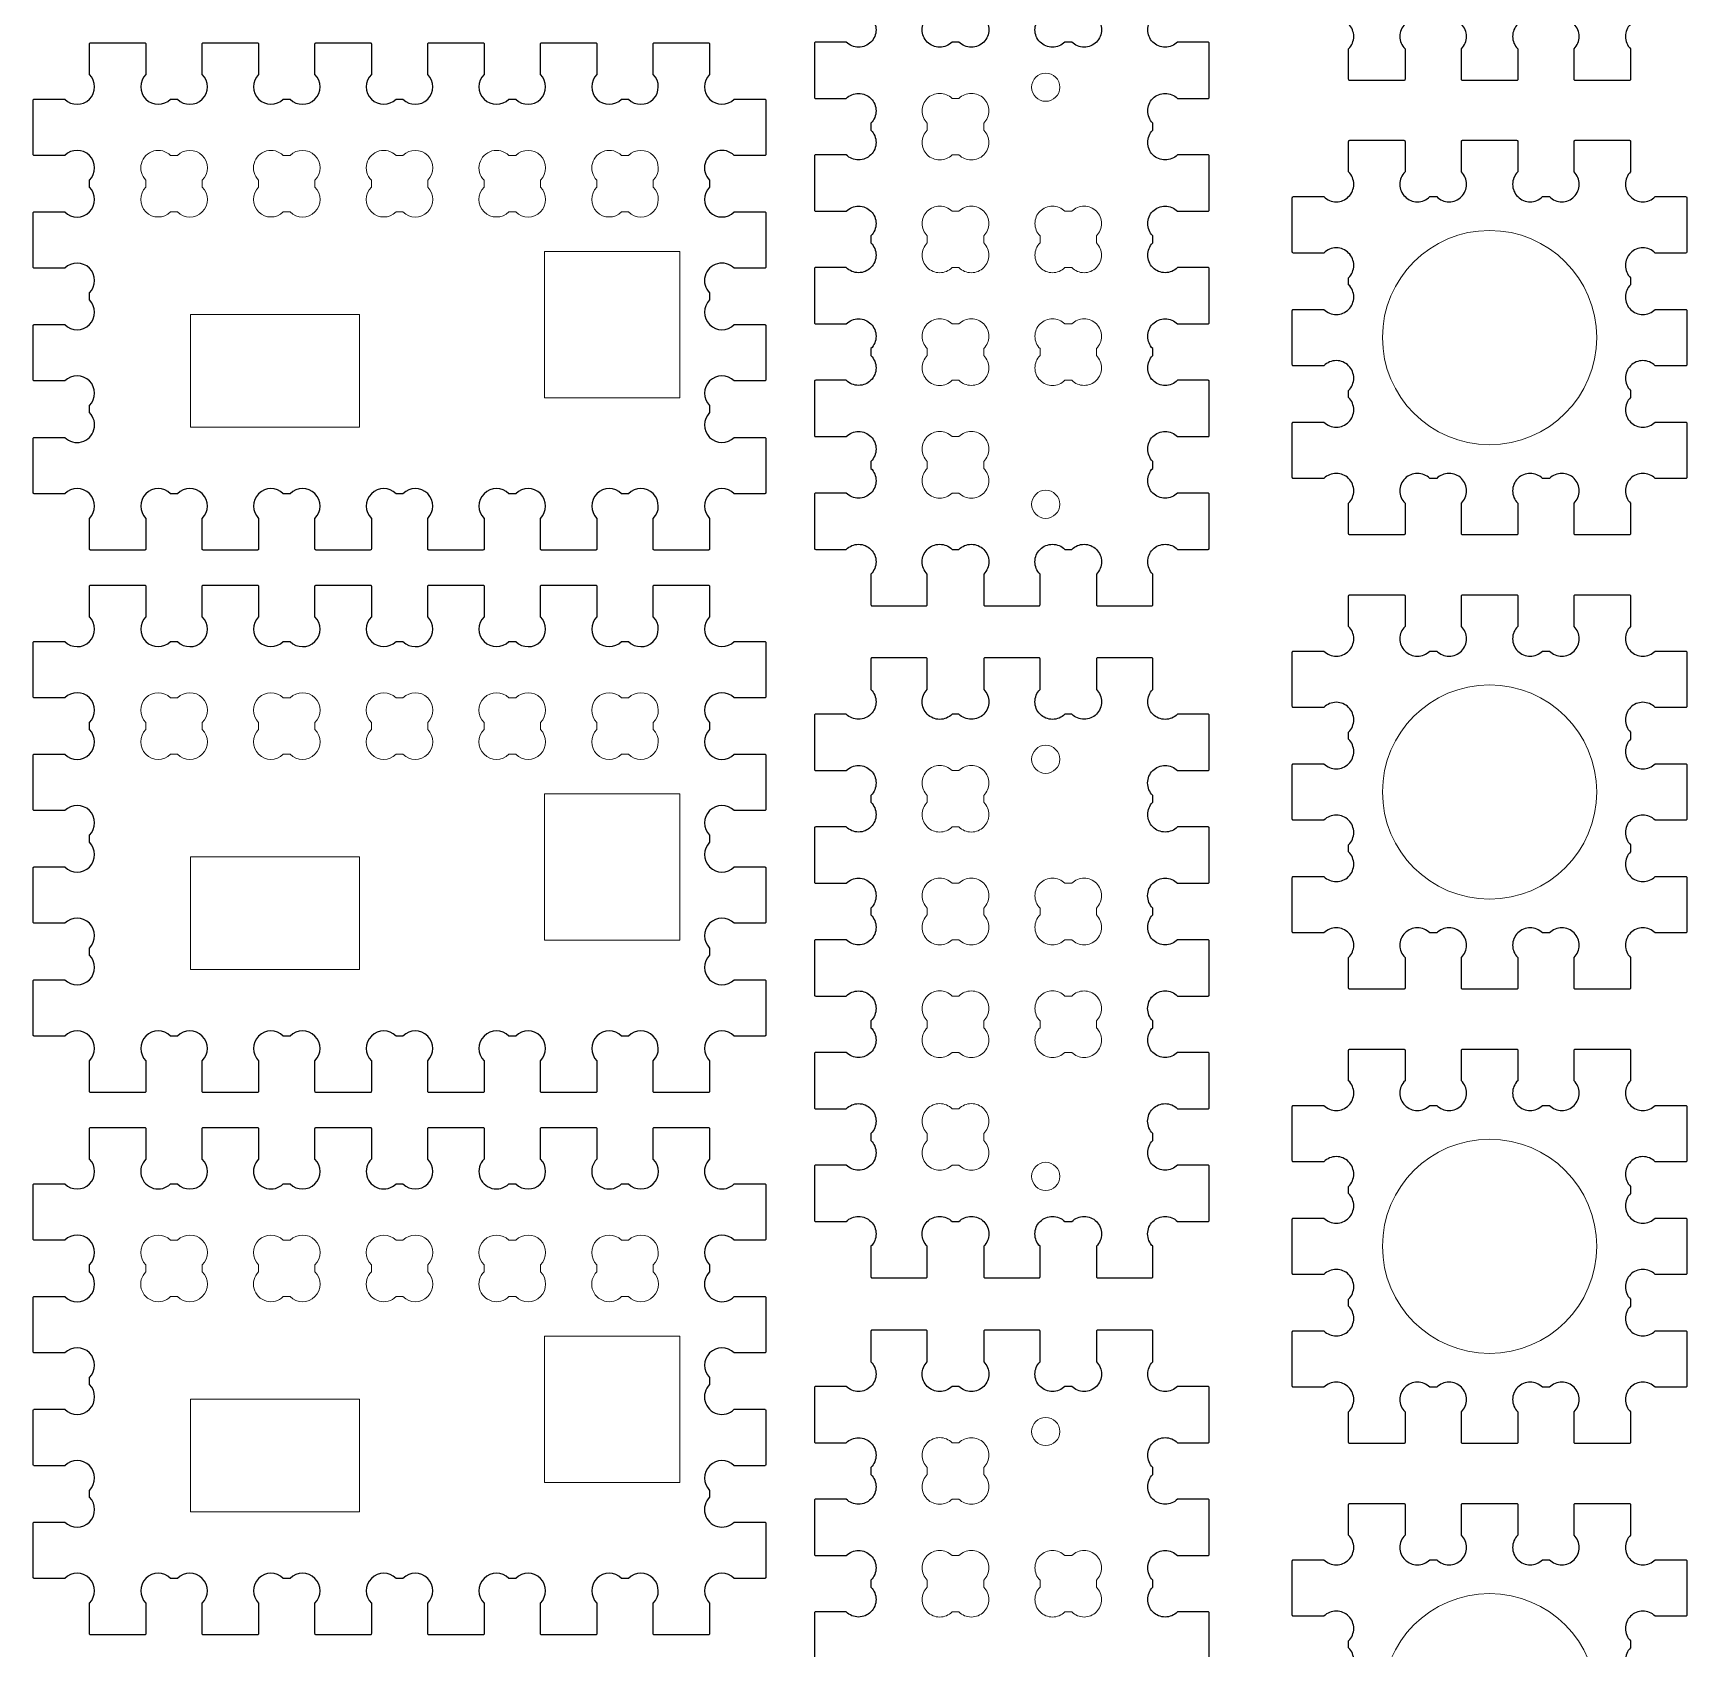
# Model space of a CAD drawing. Header units: millimetres. Extents: x -127 to 554, y -606 to 1045.
# Drawn here: x 404 to 550.7, y 397.7 to 541.1 of the extents above; entities that cross this region are included whole.
import ezdxf

# ---------------------------------------------------------------- set-up
doc = ezdxf.new("R2010")
doc.units = ezdxf.units.MM
doc.layers.get('0').update_dxf_attribs({"lineweight": 25})
doc.layers.add('holes', color=1, linetype='Continuous', lineweight=0)

# ---------------------------------------------------------------- blocks, each defined once
blk = doc.blocks.new('*U54')
blk.add_lwpolyline([(14.69, -2.5, 0.414214), (12.5, -2.5, 0.414214), (12.5, -4.69), (12.5, -5.31, 0.414214), (12.5, -7.5, 0.414214), (14.69, -7.5), (17.4, -7.5, -0.414214), (17.5, -7.6), (17.5, -12.4, -0.414214), (17.4, -12.5), (14.69, -12.5, 0.414214), (12.5, -12.5, 0.414214), (12.5, -14.69), (12.5, -17.4, -0.414214), (12.4, -17.5), (7.6, -17.5, -0.414214), (7.5, -17.4), (7.5, -14.69, 0.414214), (7.5, -12.5, 0.414214), (5.31, -12.5), (4.69, -12.5, 0.414214), (2.5, -12.5, 0.414214), (2.5, -14.69), (2.5, -17.4, -0.414214), (2.4, -17.5), (-2.4, -17.5, -0.414214), (-2.5, -17.4), (-2.5, -14.69, 0.414214), (-2.5, -12.5, 0.414214), (-4.69, -12.5), (-5.31, -12.5, 0.414214), (-7.5, -12.5, 0.414214), (-7.5, -14.69), (-7.5, -17.4, -0.414214), (-7.6, -17.5), (-12.4, -17.5, -0.414214), (-12.5, -17.4), (-12.5, -14.69, 0.414214), (-12.5, -12.5, 0.414214), (-14.69, -12.5), (-17.4, -12.5, -0.414214), (-17.5, -12.4), (-17.5, -7.6, -0.414214), (-17.4, -7.5), (-14.69, -7.5, 0.414214), (-12.5, -7.5, 0.414214), (-12.5, -5.31), (-12.5, -4.69, 0.414214), (-12.5, -2.5, 0.414214), (-14.69, -2.5), (-17.4, -2.5, -0.414214), (-17.5, -2.4), (-17.5, 2.4, -0.414214), (-17.4, 2.5), (-14.69, 2.5, 0.414214), (-12.5, 2.5, 0.414214), (-12.5, 4.69), (-12.5, 5.31, 0.414214), (-12.5, 7.5, 0.414214), (-14.69, 7.5), (-17.4, 7.5, -0.414214), (-17.5, 7.6), (-17.5, 12.4, -0.414214), (-17.4, 12.5), (-14.69, 12.5, 0.414214), (-12.5, 12.5, 0.414214), (-12.5, 14.69), (-12.5, 17.4, -0.414214), (-12.4, 17.5), (-7.6, 17.5, -0.414214), (-7.5, 17.4), (-7.5, 14.69, 0.414214), (-7.5, 12.5, 0.414214), (-5.31, 12.5), (-4.69, 12.5, 0.414214), (-2.5, 12.5, 0.414214), (-2.5, 14.69), (-2.5, 17.4, -0.414214), (-2.4, 17.5), (2.4, 17.5, -0.414214), (2.5, 17.4), (2.5, 14.69, 0.414214), (2.5, 12.5, 0.414214), (4.69, 12.5), (5.31, 12.5, 0.414214), (7.5, 12.5, 0.414214), (7.5, 14.69), (7.5, 17.4, -0.414214), (7.6, 17.5), (12.4, 17.5, -0.414214), (12.5, 17.4), (12.5, 14.69, 0.414214), (12.5, 12.5, 0.414214), (14.69, 12.5), (17.4, 12.5, -0.414214), (17.5, 12.4), (17.5, 7.6, -0.414214), (17.4, 7.5), (14.69, 7.5, 0.414214), (12.5, 7.5, 0.414214), (12.5, 5.31), (12.5, 4.69, 0.414214), (12.5, 2.5, 0.414214), (14.69, 2.5), (17.4, 2.5, -0.414214), (17.5, 2.4), (17.5, -2.4, -0.414214), (17.4, -2.5), (14.69, -2.5)], format="xyb", close=True)
at = {"layer": 'holes'}
blk.add_circle((0, 0), 9.5, dxfattribs=at)
blk = doc.blocks.new('*U55')
at = {"color": 0, "linetype": 'ByBlock', "lineweight": -2, "transparency": 16777216}
for p in [(0, 241.84), (0, 201.53), (0, 161.22), (0, 120.92), (0, 80.61)]:
    blk.add_blockref('*U54', p, dxfattribs=at)

msp = doc.modelspace()

# ---------------------------------------------------------------- linework, layer by layer
for points in [[(478.35, 542.46, -0.414214), (478.35, 540.27, -0.414214), (476.16, 540.27), (473.45, 540.27, 0.414214), (473.35, 540.17), (473.35, 535.37, 0.414214), (473.45, 535.27), (476.16, 535.27, -0.414214), (478.35, 535.27, -0.414214), (478.35, 533.08), (478.35, 532.46, -0.414214), (478.35, 530.27, -0.414214), (476.16, 530.27), (473.45, 530.27, 0.414214), (473.35, 530.17), (473.35, 525.37, 0.414214), (473.45, 525.27), (476.16, 525.27, -0.414214), (478.35, 525.27, -0.414214), (478.35, 523.08), (478.35, 522.46, -0.414214), (478.35, 520.27, -0.414214), (476.16, 520.27), (473.45, 520.27, 0.414214), (473.35, 520.17), (473.35, 515.37, 0.414214), (473.45, 515.27), (476.16, 515.27), (476.16, 515.27, -0.414214), (478.35, 515.27, -0.414214), (478.35, 513.08), (478.35, 512.46, -0.414214), (478.35, 510.27, -0.414214), (476.16, 510.27), (473.45, 510.27, 0.414214), (473.35, 510.17), (473.35, 505.37, 0.414214), (473.45, 505.27), (476.16, 505.27, -0.414214), (478.35, 505.27, -0.414214), (478.35, 503.08), (478.35, 502.46, -0.414214), (478.35, 500.27, -0.414214), (476.16, 500.27), (473.45, 500.27, 0.414214), (473.35, 500.17), (473.35, 495.37, 0.414214), (473.45, 495.27), (476.16, 495.27, -0.414214), (478.35, 495.27, -0.414214), (478.35, 493.08), (478.35, 490.37, 0.414214), (478.45, 490.27), (483.25, 490.27, 0.414214), (483.35, 490.37), (483.35, 493.08, -0.414214), (483.35, 495.27, -0.414214), (485.55, 495.27), (486.16, 495.27, -0.414214), (488.35, 495.27, -0.414214), (488.35, 493.08), (488.35, 490.37, 0.414214), (488.45, 490.27), (493.25, 490.27, 0.414214), (493.35, 490.37), (493.35, 493.08, -0.414214), (493.35, 495.27, -0.414214), (495.55, 495.27), (496.16, 495.27, -0.414214), (498.35, 495.27, -0.414214), (498.35, 493.08), (498.35, 490.37, 0.414214), (498.45, 490.27), (503.25, 490.27, 0.414214), (503.35, 490.37), (503.35, 493.08, -0.414214), (503.35, 495.27, -0.414214), (505.55, 495.27), (508.25, 495.27, 0.414214), (508.35, 495.37), (508.35, 500.17, 0.414214), (508.25, 500.27), (505.55, 500.27, -0.414214), (503.35, 500.27, -0.414214), (503.35, 502.46), (503.35, 503.08, -0.414214), (503.35, 505.27, -0.414214), (505.55, 505.27), (508.25, 505.27, 0.414214), (508.35, 505.37), (508.35, 510.17, 0.414214), (508.25, 510.27), (505.55, 510.27, -0.414214), (503.35, 510.27, -0.414214), (503.35, 512.46), (503.35, 513.08, -0.414214), (503.35, 515.27, -0.414214), (505.55, 515.27), (508.25, 515.27, 0.414214), (508.35, 515.37), (508.35, 520.17, 0.414214), (508.25, 520.27), (505.55, 520.27, -0.414214), (503.35, 520.27, -0.414214), (503.35, 522.46), (503.35, 523.08, -0.414214), (503.35, 525.27, -0.414214), (505.55, 525.27), (508.25, 525.27, 0.414214), (508.35, 525.37), (508.35, 530.17, 0.414214), (508.25, 530.27), (505.55, 530.27, -0.414214), (503.35, 530.27, -0.414214), (503.35, 532.46), (503.35, 533.08, -0.414214), (503.35, 535.27, -0.414214), (505.55, 535.27), (508.25, 535.27, 0.414214), (508.35, 535.37), (508.35, 540.17, 0.414214), (508.25, 540.27), (505.55, 540.27, -0.414214), (503.35, 540.27, -0.414214), (503.35, 542.46)], [(488.35, 542.46, -0.414214), (488.35, 540.27, -0.414214), (486.16, 540.27), (485.55, 540.27, -0.414214), (483.35, 540.27, -0.414214), (483.35, 542.46)], [(498.35, 542.46, -0.414214), (498.35, 540.27, -0.414214), (496.16, 540.27), (495.55, 540.27, -0.414214), (493.35, 540.27, -0.414214), (493.35, 542.46)], [(508.35, 396.12), (508.35, 400.92, 0.414214), (508.25, 401.02), (505.55, 401.02, -0.414214), (503.35, 401.02, -0.414214), (503.35, 403.21), (503.35, 403.83, -0.414214), (503.35, 406.02, -0.414214), (505.55, 406.02), (508.25, 406.02, 0.414214), (508.35, 406.12), (508.35, 410.92, 0.414214), (508.25, 411.02), (505.55, 411.02, -0.414214), (503.35, 411.02, -0.414214), (503.35, 413.21), (503.35, 413.83, -0.414214), (503.35, 416.02, -0.414214), (505.55, 416.02), (508.25, 416.02, 0.414214), (508.35, 416.12), (508.35, 420.92, 0.414214), (508.25, 421.02), (505.55, 421.02, -0.414214), (503.35, 421.02, -0.414214), (503.35, 423.21), (503.35, 425.92, 0.414214), (503.25, 426.02), (498.45, 426.02, 0.414214), (498.35, 425.92), (498.35, 423.21, -0.414214), (498.35, 421.02, -0.414214), (496.16, 421.02), (495.55, 421.02, -0.414214), (493.35, 421.02, -0.414214), (493.35, 423.21), (493.35, 425.92, 0.414214), (493.25, 426.02), (488.45, 426.02, 0.414214), (488.35, 425.92), (488.35, 423.21, -0.414214), (488.35, 421.02, -0.414214), (486.16, 421.02), (485.55, 421.02, -0.414214), (483.35, 421.02, -0.414214), (483.35, 423.21), (483.35, 425.92, 0.414214), (483.25, 426.02), (478.45, 426.02, 0.414214), (478.35, 425.92), (478.35, 423.21, -0.414214), (478.35, 421.02, -0.414214), (476.16, 421.02), (473.45, 421.02, 0.414214), (473.35, 420.92), (473.35, 416.12, 0.414214), (473.45, 416.02), (476.16, 416.02, -0.414214), (478.35, 416.02, -0.414214), (478.35, 413.83), (478.35, 413.21, -0.414214), (478.35, 411.02, -0.414214), (476.16, 411.02), (473.45, 411.02, 0.414214), (473.35, 410.92), (473.35, 406.12, 0.414214), (473.45, 406.02), (476.16, 406.02, -0.414214), (478.35, 406.02, -0.414214), (478.35, 403.83), (478.35, 403.21, -0.414214), (478.35, 401.02, -0.414214), (476.16, 401.02), (473.45, 401.02, 0.414214), (473.35, 400.92), (473.35, 396.12, 0.414214)]]:
    msp.add_lwpolyline(points, format="xyb")
at = {"flags": 128}
for points in [[(464.04, 498.02), (464.04, 495.31, -0.414214), (463.94, 495.21), (459.14, 495.21, -0.414214), (459.04, 495.31), (459.04, 498.02, 1), (456.84, 500.21), (456.23, 500.21, 1), (454.04, 498.02), (454.04, 495.31, -0.414214), (453.94, 495.21), (449.14, 495.21, -0.414214), (449.04, 495.31), (449.04, 498.02, 1), (446.84, 500.21), (446.23, 500.21, 1), (444.04, 498.02), (444.04, 495.31, -0.414214), (443.94, 495.21), (439.14, 495.21, -0.414214), (439.04, 495.31), (439.04, 498.02, 1), (436.84, 500.21), (436.23, 500.21, 1), (434.04, 498.02), (434.04, 495.31, -0.414214), (433.94, 495.21), (429.14, 495.21, -0.414214), (429.04, 495.31), (429.04, 498.02, 1), (426.84, 500.21), (426.23, 500.21, 1), (424.04, 498.02), (424.04, 495.31, -0.414214), (423.94, 495.21), (419.14, 495.21, -0.414214), (419.04, 495.31), (419.04, 498.02, 1), (416.84, 500.21), (416.23, 500.21, 1), (414.04, 498.02), (414.04, 495.31, -0.414214), (413.94, 495.21), (409.14, 495.21, -0.414214), (409.04, 495.31), (409.04, 498.02, 1), (406.84, 500.21), (404.14, 500.21, -0.414214), (404.04, 500.31), (404.04, 505.11, -0.414214), (404.14, 505.21), (406.84, 505.21, 1), (409.04, 507.4), (409.04, 508.02, 1), (406.84, 510.21), (404.14, 510.21, -0.414214), (404.04, 510.31), (404.04, 515.11, -0.414214), (404.14, 515.21), (406.84, 515.21, 1), (409.04, 517.4), (409.04, 518.02, 1), (406.84, 520.21), (404.14, 520.21, -0.414214), (404.04, 520.31), (404.04, 525.11, -0.414214), (404.14, 525.21), (406.84, 525.21, 1), (409.04, 527.4), (409.04, 528.02, 1), (406.84, 530.21), (404.14, 530.21, -0.414214), (404.04, 530.31), (404.04, 535.11, -0.414214), (404.14, 535.21), (406.84, 535.21, 1), (409.04, 537.4), (409.04, 540.11, -0.414214), (409.14, 540.21), (413.94, 540.21, -0.414214), (414.04, 540.11), (414.04, 537.4, 1), (416.23, 535.21), (416.84, 535.21, 1), (419.04, 537.4), (419.04, 540.11, -0.414214), (419.14, 540.21), (423.94, 540.21, -0.414214), (424.04, 540.11), (424.04, 537.4, 1), (426.23, 535.21), (426.84, 535.21, 1), (429.04, 537.4), (429.04, 540.11, -0.414214), (429.14, 540.21), (433.94, 540.21, -0.414214), (434.04, 540.11), (434.04, 537.4, 1), (436.23, 535.21), (436.84, 535.21, 1), (439.04, 537.4), (439.04, 540.11, -0.414214), (439.14, 540.21), (443.94, 540.21, -0.414214), (444.04, 540.11), (444.04, 537.4, 1), (446.23, 535.21), (446.84, 535.21, 1), (449.04, 537.4), (449.04, 540.11, -0.414214), (449.14, 540.21), (453.94, 540.21, -0.414214), (454.04, 540.11), (454.04, 537.4, 1), (456.23, 535.21), (456.84, 535.21, 1), (459.04, 537.4), (459.04, 540.11, -0.414214), (459.14, 540.21), (463.94, 540.21, -0.414214), (464.04, 540.11), (464.04, 537.4, 1), (466.23, 535.21), (468.94, 535.21, -0.414214), (469.04, 535.11), (469.04, 530.31, -0.414214), (468.94, 530.21), (466.23, 530.21, 1), (464.04, 528.02), (464.04, 527.4, 1), (466.23, 525.21), (468.94, 525.21, -0.414214), (469.04, 525.11), (469.04, 520.31, -0.414214), (468.94, 520.21), (466.23, 520.21, 1), (464.04, 518.02), (464.04, 517.4, 1), (466.23, 515.21), (468.94, 515.21, -0.414214), (469.04, 515.11), (469.04, 510.31, -0.414214), (468.94, 510.21), (466.23, 510.21, 1), (464.04, 508.02), (464.04, 507.4, 1), (466.23, 505.21), (468.94, 505.21, -0.414214), (469.04, 505.11), (469.04, 500.31, -0.414214), (468.94, 500.21), (466.23, 500.21, 1), (464.04, 498.02)], [(464.04, 449.91), (464.04, 447.2, -0.414214), (463.94, 447.1), (459.14, 447.1, -0.414214), (459.04, 447.2), (459.04, 449.91, 1), (456.84, 452.1), (456.23, 452.1, 1), (454.04, 449.91), (454.04, 447.2, -0.414214), (453.94, 447.1), (449.14, 447.1, -0.414214), (449.04, 447.2), (449.04, 449.91, 1), (446.84, 452.1), (446.23, 452.1, 1), (444.04, 449.91), (444.04, 447.2, -0.414214), (443.94, 447.1), (439.14, 447.1, -0.414214), (439.04, 447.2), (439.04, 449.91, 1), (436.84, 452.1), (436.23, 452.1, 1), (434.04, 449.91), (434.04, 447.2, -0.414214), (433.94, 447.1), (429.14, 447.1, -0.414214), (429.04, 447.2), (429.04, 449.91, 1), (426.84, 452.1), (426.23, 452.1, 1), (424.04, 449.91), (424.04, 447.2, -0.414214), (423.94, 447.1), (419.14, 447.1, -0.414214), (419.04, 447.2), (419.04, 449.91, 1), (416.84, 452.1), (416.23, 452.1, 1), (414.04, 449.91), (414.04, 447.2, -0.414214), (413.94, 447.1), (409.14, 447.1, -0.414214), (409.04, 447.2), (409.04, 449.91, 1), (406.84, 452.1), (404.14, 452.1, -0.414214), (404.04, 452.2), (404.04, 457, -0.414214), (404.14, 457.1), (406.84, 457.1, 1), (409.04, 459.29), (409.04, 459.91, 1), (406.84, 462.1), (404.14, 462.1, -0.414214), (404.04, 462.2), (404.04, 467, -0.414214), (404.14, 467.1), (406.84, 467.1, 1), (409.04, 469.29), (409.04, 469.91, 1), (406.84, 472.1), (404.14, 472.1, -0.414214), (404.04, 472.2), (404.04, 477, -0.414214), (404.14, 477.1), (406.84, 477.1, 1), (409.04, 479.29), (409.04, 479.91, 1), (406.84, 482.1), (404.14, 482.1, -0.414214), (404.04, 482.2), (404.04, 487, -0.414214), (404.14, 487.1), (406.84, 487.1, 1), (409.04, 489.29), (409.04, 492, -0.414214), (409.14, 492.1), (413.94, 492.1, -0.414214), (414.04, 492), (414.04, 489.29, 1), (416.23, 487.1), (416.84, 487.1, 1), (419.04, 489.29), (419.04, 492, -0.414214), (419.14, 492.1), (423.94, 492.1, -0.414214), (424.04, 492), (424.04, 489.29, 1), (426.23, 487.1), (426.84, 487.1, 1), (429.04, 489.29), (429.04, 492, -0.414214), (429.14, 492.1), (433.94, 492.1, -0.414214), (434.04, 492), (434.04, 489.29, 1), (436.23, 487.1), (436.84, 487.1, 1), (439.04, 489.29), (439.04, 492, -0.414214), (439.14, 492.1), (443.94, 492.1, -0.414214), (444.04, 492), (444.04, 489.29, 1), (446.23, 487.1), (446.84, 487.1, 1), (449.04, 489.29), (449.04, 492, -0.414214), (449.14, 492.1), (453.94, 492.1, -0.414214), (454.04, 492), (454.04, 489.29, 1), (456.23, 487.1), (456.84, 487.1, 1), (459.04, 489.29), (459.04, 492, -0.414214), (459.14, 492.1), (463.94, 492.1, -0.414214), (464.04, 492), (464.04, 489.29, 1), (466.23, 487.1), (468.94, 487.1, -0.414214), (469.04, 487), (469.04, 482.2, -0.414214), (468.94, 482.1), (466.23, 482.1, 1), (464.04, 479.91), (464.04, 479.29, 1), (466.23, 477.1), (468.94, 477.1, -0.414214), (469.04, 477), (469.04, 472.2, -0.414214), (468.94, 472.1), (466.23, 472.1, 1), (464.04, 469.91), (464.04, 469.29, 1), (466.23, 467.1), (468.94, 467.1, -0.414214), (469.04, 467), (469.04, 462.2, -0.414214), (468.94, 462.1), (466.23, 462.1, 1), (464.04, 459.91), (464.04, 459.29, 1), (466.23, 457.1), (468.94, 457.1, -0.414214), (469.04, 457), (469.04, 452.2, -0.414214), (468.94, 452.1), (466.23, 452.1, 1), (464.04, 449.91)], [(464.04, 401.8), (464.04, 399.09, -0.414214), (463.94, 398.99), (459.14, 398.99, -0.414214), (459.04, 399.09), (459.04, 401.8, 1), (456.84, 403.99), (456.23, 403.99, 1), (454.04, 401.8), (454.04, 399.09, -0.414214), (453.94, 398.99), (449.14, 398.99, -0.414214), (449.04, 399.09), (449.04, 401.8, 1), (446.84, 403.99), (446.23, 403.99, 1), (444.04, 401.8), (444.04, 399.09, -0.414214), (443.94, 398.99), (439.14, 398.99, -0.414214), (439.04, 399.09), (439.04, 401.8, 1), (436.84, 403.99), (436.23, 403.99, 1), (434.04, 401.8), (434.04, 399.09, -0.414214), (433.94, 398.99), (429.14, 398.99, -0.414214), (429.04, 399.09), (429.04, 401.8, 1), (426.84, 403.99), (426.23, 403.99, 1), (424.04, 401.8), (424.04, 399.09, -0.414214), (423.94, 398.99), (419.14, 398.99, -0.414214), (419.04, 399.09), (419.04, 401.8, 1), (416.84, 403.99), (416.23, 403.99, 1), (414.04, 401.8), (414.04, 399.09, -0.414214), (413.94, 398.99), (409.14, 398.99, -0.414214), (409.04, 399.09), (409.04, 401.8, 1), (406.84, 403.99), (404.14, 403.99, -0.414214), (404.04, 404.09), (404.04, 408.89, -0.414214), (404.14, 408.99), (406.84, 408.99, 1), (409.04, 411.19), (409.04, 411.8, 1), (406.84, 413.99), (404.14, 413.99, -0.414214), (404.04, 414.09), (404.04, 418.89, -0.414214), (404.14, 418.99), (406.84, 418.99, 1), (409.04, 421.19), (409.04, 421.8, 1), (406.84, 423.99), (404.14, 423.99, -0.414214), (404.04, 424.09), (404.04, 428.89, -0.414214), (404.14, 428.99), (406.84, 428.99, 1), (409.04, 431.19), (409.04, 431.8, 1), (406.84, 433.99), (404.14, 433.99, -0.414214), (404.04, 434.09), (404.04, 438.89, -0.414214), (404.14, 438.99), (406.84, 438.99, 1), (409.04, 441.19), (409.04, 443.89, -0.414214), (409.14, 443.99), (413.94, 443.99, -0.414214), (414.04, 443.89), (414.04, 441.19, 1), (416.23, 438.99), (416.84, 438.99, 1), (419.04, 441.19), (419.04, 443.89, -0.414214), (419.14, 443.99), (423.94, 443.99, -0.414214), (424.04, 443.89), (424.04, 441.19, 1), (426.23, 438.99), (426.84, 438.99, 1), (429.04, 441.19), (429.04, 443.89, -0.414214), (429.14, 443.99), (433.94, 443.99, -0.414214), (434.04, 443.89), (434.04, 441.19, 1), (436.23, 438.99), (436.84, 438.99, 1), (439.04, 441.19), (439.04, 443.89, -0.414214), (439.14, 443.99), (443.94, 443.99, -0.414214), (444.04, 443.89), (444.04, 441.19, 1), (446.23, 438.99), (446.84, 438.99, 1), (449.04, 441.19), (449.04, 443.89, -0.414214), (449.14, 443.99), (453.94, 443.99, -0.414214), (454.04, 443.89), (454.04, 441.19, 1), (456.23, 438.99), (456.84, 438.99, 1), (459.04, 441.19), (459.04, 443.89, -0.414214), (459.14, 443.99), (463.94, 443.99, -0.414214), (464.04, 443.89), (464.04, 441.19, 1), (466.23, 438.99), (468.94, 438.99, -0.414214), (469.04, 438.89), (469.04, 434.09, -0.414214), (468.94, 433.99), (466.23, 433.99, 1), (464.04, 431.8), (464.04, 431.19, 1), (466.23, 428.99), (468.94, 428.99, -0.414214), (469.04, 428.89), (469.04, 424.09, -0.414214), (468.94, 423.99), (466.23, 423.99, 1), (464.04, 421.8), (464.04, 421.19, 1), (466.23, 418.99), (468.94, 418.99, -0.414214), (469.04, 418.89), (469.04, 414.09, -0.414214), (468.94, 413.99), (466.23, 413.99, 1), (464.04, 411.8), (464.04, 411.19, 1), (466.23, 408.99), (468.94, 408.99, -0.414214), (469.04, 408.89), (469.04, 404.09, -0.414214), (468.94, 403.99), (466.23, 403.99, 1), (464.04, 401.8)]]:
    msp.add_lwpolyline(points, format="xyb", dxfattribs=at)
msp.add_lwpolyline([(476.16, 455.65, -0.414214), (478.35, 455.65, -0.414214), (478.35, 453.45), (478.35, 452.84, -0.414214), (478.35, 450.65, -0.414214), (476.16, 450.65), (473.45, 450.65, 0.414214), (473.35, 450.55), (473.35, 445.75, 0.414214), (473.45, 445.65), (476.16, 445.65, -0.414214), (478.35, 445.65, -0.414214), (478.35, 443.45), (478.35, 442.84, -0.414214), (478.35, 440.65, -0.414214), (476.16, 440.65), (473.45, 440.65, 0.414214), (473.35, 440.55), (473.35, 435.75, 0.414214), (473.45, 435.65), (476.16, 435.65, -0.414214), (478.35, 435.65, -0.414214), (478.35, 433.45), (478.35, 430.75, 0.414214), (478.45, 430.65), (483.25, 430.65, 0.414214), (483.35, 430.75), (483.35, 433.45, -0.414214), (483.35, 435.65, -0.414214), (485.55, 435.65), (486.16, 435.65, -0.414214), (488.35, 435.65, -0.414214), (488.35, 433.45), (488.35, 430.75, 0.414214), (488.45, 430.65), (493.25, 430.65, 0.414214), (493.35, 430.75), (493.35, 433.45, -0.414214), (493.35, 435.65, -0.414214), (495.55, 435.65), (496.16, 435.65, -0.414214), (498.35, 435.65, -0.414214), (498.35, 433.45), (498.35, 430.75, 0.414214), (498.45, 430.65), (503.25, 430.65, 0.414214), (503.35, 430.75), (503.35, 433.45, -0.414214), (503.35, 435.65, -0.414214), (505.55, 435.65), (508.25, 435.65, 0.414214), (508.35, 435.75), (508.35, 440.55, 0.414214), (508.25, 440.65), (505.55, 440.65, -0.414214), (503.35, 440.65, -0.414214), (503.35, 442.84), (503.35, 443.45, -0.414214), (503.35, 445.65, -0.414214), (505.55, 445.65), (508.25, 445.65, 0.414214), (508.35, 445.75), (508.35, 450.55, 0.414214), (508.25, 450.65), (505.55, 450.65, -0.414214), (503.35, 450.65, -0.414214), (503.35, 452.84), (503.35, 453.45, -0.414214), (503.35, 455.65, -0.414214), (505.55, 455.65), (508.25, 455.65, 0.414214), (508.35, 455.75), (508.35, 460.55, 0.414214), (508.25, 460.65), (505.55, 460.65, -0.414214), (503.35, 460.65, -0.414214), (503.35, 462.84), (503.35, 463.45, -0.414214), (503.35, 465.65, -0.414214), (505.55, 465.65), (508.25, 465.65, 0.414214), (508.35, 465.75), (508.35, 470.55, 0.414214), (508.25, 470.65), (505.55, 470.65, -0.414214), (503.35, 470.65, -0.414214), (503.35, 472.84), (503.35, 473.45, -0.414214), (503.35, 475.65, -0.414214), (505.55, 475.65), (508.25, 475.65, 0.414214), (508.35, 475.75), (508.35, 480.55, 0.414214), (508.25, 480.65), (505.55, 480.65, -0.414214), (503.35, 480.65, -0.414214), (503.35, 482.84), (503.35, 485.55, 0.414214), (503.25, 485.65), (498.45, 485.65, 0.414214), (498.35, 485.55), (498.35, 482.84, -0.414214), (498.35, 480.65, -0.414214), (496.16, 480.65), (495.55, 480.65, -0.414214), (493.35, 480.65, -0.414214), (493.35, 482.84), (493.35, 485.55, 0.414214), (493.25, 485.65), (488.45, 485.65, 0.414214), (488.35, 485.55), (488.35, 482.84, -0.414214), (488.35, 480.65, -0.414214), (486.16, 480.65), (485.55, 480.65, -0.414214), (483.35, 480.65, -0.414214), (483.35, 482.84), (483.35, 485.55, 0.414214), (483.25, 485.65), (478.45, 485.65, 0.414214), (478.35, 485.55), (478.35, 482.84, -0.414214), (478.35, 480.65, -0.414214), (476.16, 480.65), (473.45, 480.65, 0.414214), (473.35, 480.55), (473.35, 475.75, 0.414214), (473.45, 475.65), (476.16, 475.65, -0.414214), (478.35, 475.65, -0.414214), (478.35, 473.45), (478.35, 472.84, -0.414214), (478.35, 470.65, -0.414214), (476.16, 470.65), (473.45, 470.65, 0.414214), (473.35, 470.55), (473.35, 465.75, 0.414214), (473.45, 465.65), (476.16, 465.65, -0.414214), (478.35, 465.65, -0.414214), (478.35, 463.45), (478.35, 462.84, -0.414214), (478.35, 460.65, -0.414214), (476.16, 460.65), (473.45, 460.65, 0.414214), (473.35, 460.55), (473.35, 455.75, 0.414214), (473.45, 455.65), (476.16, 455.65)], format="xyb", close=True)
at = {"layer": 'holes'}
for p, q in [((461.39, 521.71), (449.39, 521.71)), ((449.39, 521.71), (449.39, 508.71)), ((461.39, 508.71), (461.39, 521.71)), ((449.39, 508.71), (461.39, 508.71)), ((461.39, 473.6), (449.39, 473.6)), ((449.39, 473.6), (449.39, 460.6)), ((461.39, 460.6), (461.39, 473.6)), ((449.39, 460.6), (461.39, 460.6)), ((461.39, 425.49), (449.39, 425.49)), ((449.39, 425.49), (449.39, 412.49)), ((461.39, 412.49), (461.39, 425.49)), ((449.39, 412.49), (461.39, 412.49))]:
    msp.add_line(p, q, dxfattribs=at)
for points in [[(486.16, 530.27, 0.414214), (488.35, 530.27, 0.414214), (488.35, 532.46), (488.35, 533.08, 0.414214), (488.35, 535.27, 0.414214), (486.16, 535.27), (485.55, 535.27, 0.414214), (483.35, 535.27, 0.414214), (483.35, 533.08), (483.35, 532.46, 0.414214), (483.35, 530.27, 0.414214), (485.55, 530.27), (486.16, 530.27)], [(486.16, 520.27, 0.414214), (488.35, 520.27, 0.414214), (488.35, 522.46), (488.35, 523.08, 0.414214), (488.35, 525.27, 0.414214), (486.16, 525.27), (485.55, 525.27, 0.414214), (483.35, 525.27, 0.414214), (483.35, 523.08), (483.35, 522.46, 0.414214), (483.35, 520.27, 0.414214), (485.55, 520.27), (486.16, 520.27)], [(496.16, 520.27, 0.414214), (498.35, 520.27, 0.414214), (498.35, 522.46), (498.35, 523.08, 0.414214), (498.35, 525.27, 0.414214), (496.16, 525.27), (495.55, 525.27, 0.414214), (493.35, 525.27, 0.414214), (493.35, 523.08), (493.35, 522.46, 0.414214), (493.35, 520.27, 0.414214), (495.55, 520.27), (496.16, 520.27)], [(486.16, 510.27, 0.414214), (488.35, 510.27, 0.414214), (488.35, 512.46), (488.35, 513.08, 0.414214), (488.35, 515.27, 0.414214), (486.16, 515.27), (485.55, 515.27, 0.414214), (483.35, 515.27, 0.414214), (483.35, 513.08), (483.35, 512.46, 0.414214), (483.35, 510.27, 0.414214), (485.55, 510.27), (486.16, 510.27)], [(496.16, 510.27, 0.414214), (498.35, 510.27, 0.414214), (498.35, 512.46), (498.35, 513.08, 0.414214), (498.35, 515.27, 0.414214), (496.16, 515.27), (495.55, 515.27, 0.414214), (493.35, 515.27, 0.414214), (493.35, 513.08), (493.35, 512.46, 0.414214), (493.35, 510.27, 0.414214), (495.55, 510.27), (496.16, 510.27)], [(486.16, 500.27, 0.414214), (488.35, 500.27, 0.414214), (488.35, 502.46), (488.35, 503.08, 0.414214), (488.35, 505.27, 0.414214), (486.16, 505.27), (485.55, 505.27, 0.414214), (483.35, 505.27, 0.414214), (483.35, 503.08), (483.35, 502.46, 0.414214), (483.35, 500.27, 0.414214), (485.55, 500.27), (486.16, 500.27)], [(486.16, 470.65, 0.414214), (488.35, 470.65, 0.414214), (488.35, 472.84), (488.35, 473.45, 0.414214), (488.35, 475.65, 0.414214), (486.16, 475.65), (485.55, 475.65, 0.414214), (483.35, 475.65, 0.414214), (483.35, 473.45), (483.35, 472.84, 0.414214), (483.35, 470.65, 0.414214), (485.55, 470.65), (486.16, 470.65)], [(486.16, 460.65, 0.414214), (488.35, 460.65, 0.414214), (488.35, 462.84), (488.35, 463.45, 0.414214), (488.35, 465.65, 0.414214), (486.16, 465.65), (485.55, 465.65, 0.414214), (483.35, 465.65, 0.414214), (483.35, 463.45), (483.35, 462.84, 0.414214), (483.35, 460.65, 0.414214), (485.55, 460.65), (486.16, 460.65)], [(496.16, 460.65, 0.414214), (498.35, 460.65, 0.414214), (498.35, 462.84), (498.35, 463.45, 0.414214), (498.35, 465.65, 0.414214), (496.16, 465.65), (495.55, 465.65, 0.414214), (493.35, 465.65, 0.414214), (493.35, 463.45), (493.35, 462.84, 0.414214), (493.35, 460.65, 0.414214), (495.55, 460.65), (496.16, 460.65)], [(486.16, 450.65, 0.414214), (488.35, 450.65, 0.414214), (488.35, 452.84), (488.35, 453.45, 0.414214), (488.35, 455.65, 0.414214), (486.16, 455.65), (485.55, 455.65, 0.414214), (483.35, 455.65, 0.414214), (483.35, 453.45), (483.35, 452.84, 0.414214), (483.35, 450.65, 0.414214), (485.55, 450.65), (486.16, 450.65)], [(496.16, 450.65, 0.414214), (498.35, 450.65, 0.414214), (498.35, 452.84), (498.35, 453.45, 0.414214), (498.35, 455.65, 0.414214), (496.16, 455.65), (495.55, 455.65, 0.414214), (493.35, 455.65, 0.414214), (493.35, 453.45), (493.35, 452.84, 0.414214), (493.35, 450.65, 0.414214), (495.55, 450.65), (496.16, 450.65)], [(486.16, 440.65, 0.414214), (488.35, 440.65, 0.414214), (488.35, 442.84), (488.35, 443.45, 0.414214), (488.35, 445.65, 0.414214), (486.16, 445.65), (485.55, 445.65, 0.414214), (483.35, 445.65, 0.414214), (483.35, 443.45), (483.35, 442.84, 0.414214), (483.35, 440.65, 0.414214), (485.55, 440.65), (486.16, 440.65)], [(486.16, 411.02, 0.414214), (488.35, 411.02, 0.414214), (488.35, 413.21), (488.35, 413.83, 0.414214), (488.35, 416.02, 0.414214), (486.16, 416.02), (485.55, 416.02, 0.414214), (483.35, 416.02, 0.414214), (483.35, 413.83), (483.35, 413.21, 0.414214), (483.35, 411.02, 0.414214), (485.55, 411.02), (486.16, 411.02)], [(486.16, 401.02, 0.414214), (488.35, 401.02, 0.414214), (488.35, 403.21), (488.35, 403.83, 0.414214), (488.35, 406.02, 0.414214), (486.16, 406.02), (485.55, 406.02, 0.414214), (483.35, 406.02, 0.414214), (483.35, 403.83), (483.35, 403.21, 0.414214), (483.35, 401.02, 0.414214), (485.55, 401.02), (486.16, 401.02)], [(496.16, 401.02, 0.414214), (498.35, 401.02, 0.414214), (498.35, 403.21), (498.35, 403.83, 0.414214), (498.35, 406.02, 0.414214), (496.16, 406.02), (495.55, 406.02, 0.414214), (493.35, 406.02, 0.414214), (493.35, 403.83), (493.35, 403.21, 0.414214), (493.35, 401.02, 0.414214), (495.55, 401.02), (496.16, 401.02)]]:
    msp.add_lwpolyline(points, format="xyb", close=True, dxfattribs=at)
at = {"layer": 'holes', "flags": 128}
for points in [[(414.04, 527.4, 1), (416.23, 525.21), (416.84, 525.21, 1), (419.04, 527.4), (419.04, 528.02, 1), (416.84, 530.21), (416.23, 530.21, 1), (414.04, 528.02), (414.04, 527.4)], [(424.04, 527.4, 1), (426.23, 525.21), (426.84, 525.21, 1), (429.04, 527.4), (429.04, 528.02, 1), (426.84, 530.21), (426.23, 530.21, 1), (424.04, 528.02), (424.04, 527.4)], [(434.04, 527.4, 1), (436.23, 525.21), (436.84, 525.21, 1), (439.04, 527.4), (439.04, 528.02, 1), (436.84, 530.21), (436.23, 530.21, 1), (434.04, 528.02), (434.04, 527.4)], [(444.04, 527.4, 1), (446.23, 525.21), (446.84, 525.21, 1), (449.04, 527.4), (449.04, 528.02, 1), (446.84, 530.21), (446.23, 530.21, 1), (444.04, 528.02), (444.04, 527.4)], [(454.04, 527.4, 1), (456.23, 525.21), (456.84, 525.21, 1), (459.04, 527.4), (459.04, 528.02, 1), (456.84, 530.21), (456.23, 530.21, 1), (454.04, 528.02), (454.04, 527.4)], [(414.04, 479.29, 1), (416.23, 477.1), (416.84, 477.1, 1), (419.04, 479.29), (419.04, 479.91, 1), (416.84, 482.1), (416.23, 482.1, 1), (414.04, 479.91), (414.04, 479.29)], [(424.04, 479.29, 1), (426.23, 477.1), (426.84, 477.1, 1), (429.04, 479.29), (429.04, 479.91, 1), (426.84, 482.1), (426.23, 482.1, 1), (424.04, 479.91), (424.04, 479.29)], [(434.04, 479.29, 1), (436.23, 477.1), (436.84, 477.1, 1), (439.04, 479.29), (439.04, 479.91, 1), (436.84, 482.1), (436.23, 482.1, 1), (434.04, 479.91), (434.04, 479.29)], [(444.04, 479.29, 1), (446.23, 477.1), (446.84, 477.1, 1), (449.04, 479.29), (449.04, 479.91, 1), (446.84, 482.1), (446.23, 482.1, 1), (444.04, 479.91), (444.04, 479.29)], [(454.04, 479.29, 1), (456.23, 477.1), (456.84, 477.1, 1), (459.04, 479.29), (459.04, 479.91, 1), (456.84, 482.1), (456.23, 482.1, 1), (454.04, 479.91), (454.04, 479.29)], [(414.04, 431.19, 1), (416.23, 428.99), (416.84, 428.99, 1), (419.04, 431.19), (419.04, 431.8, 1), (416.84, 433.99), (416.23, 433.99, 1), (414.04, 431.8), (414.04, 431.19)], [(424.04, 431.19, 1), (426.23, 428.99), (426.84, 428.99, 1), (429.04, 431.19), (429.04, 431.8, 1), (426.84, 433.99), (426.23, 433.99, 1), (424.04, 431.8), (424.04, 431.19)], [(434.04, 431.19, 1), (436.23, 428.99), (436.84, 428.99, 1), (439.04, 431.19), (439.04, 431.8, 1), (436.84, 433.99), (436.23, 433.99, 1), (434.04, 431.8), (434.04, 431.19)], [(444.04, 431.19, 1), (446.23, 428.99), (446.84, 428.99, 1), (449.04, 431.19), (449.04, 431.8, 1), (446.84, 433.99), (446.23, 433.99, 1), (444.04, 431.8), (444.04, 431.19)], [(454.04, 431.19, 1), (456.23, 428.99), (456.84, 428.99, 1), (459.04, 431.19), (459.04, 431.8, 1), (456.84, 433.99), (456.23, 433.99, 1), (454.04, 431.8), (454.04, 431.19)]]:
    msp.add_lwpolyline(points, format="xyb", dxfattribs=at)
for points in [[(432.99, 516.11), (417.99, 516.11), (417.99, 506.11), (432.99, 506.11), (432.99, 516.11)], [(432.99, 468), (417.99, 468), (417.99, 458), (432.99, 458), (432.99, 468)], [(432.99, 419.89), (417.99, 419.89), (417.99, 409.89), (432.99, 409.89), (432.99, 419.89)]]:
    msp.add_lwpolyline(points, dxfattribs=at)
at = {"layer": 'holes'}
for centre in [(493.85, 536.27), (493.85, 499.27), (493.85, 476.65), (493.85, 439.65), (493.85, 417.02)]:
    msp.add_circle(centre, 1.25, dxfattribs=at)

# ---------------------------------------------------------------- block references
at = {"color": 7}
msp.add_blockref('*U55', (533.22, 312.53), dxfattribs=at)

doc.saveas('drawing.dxf')
